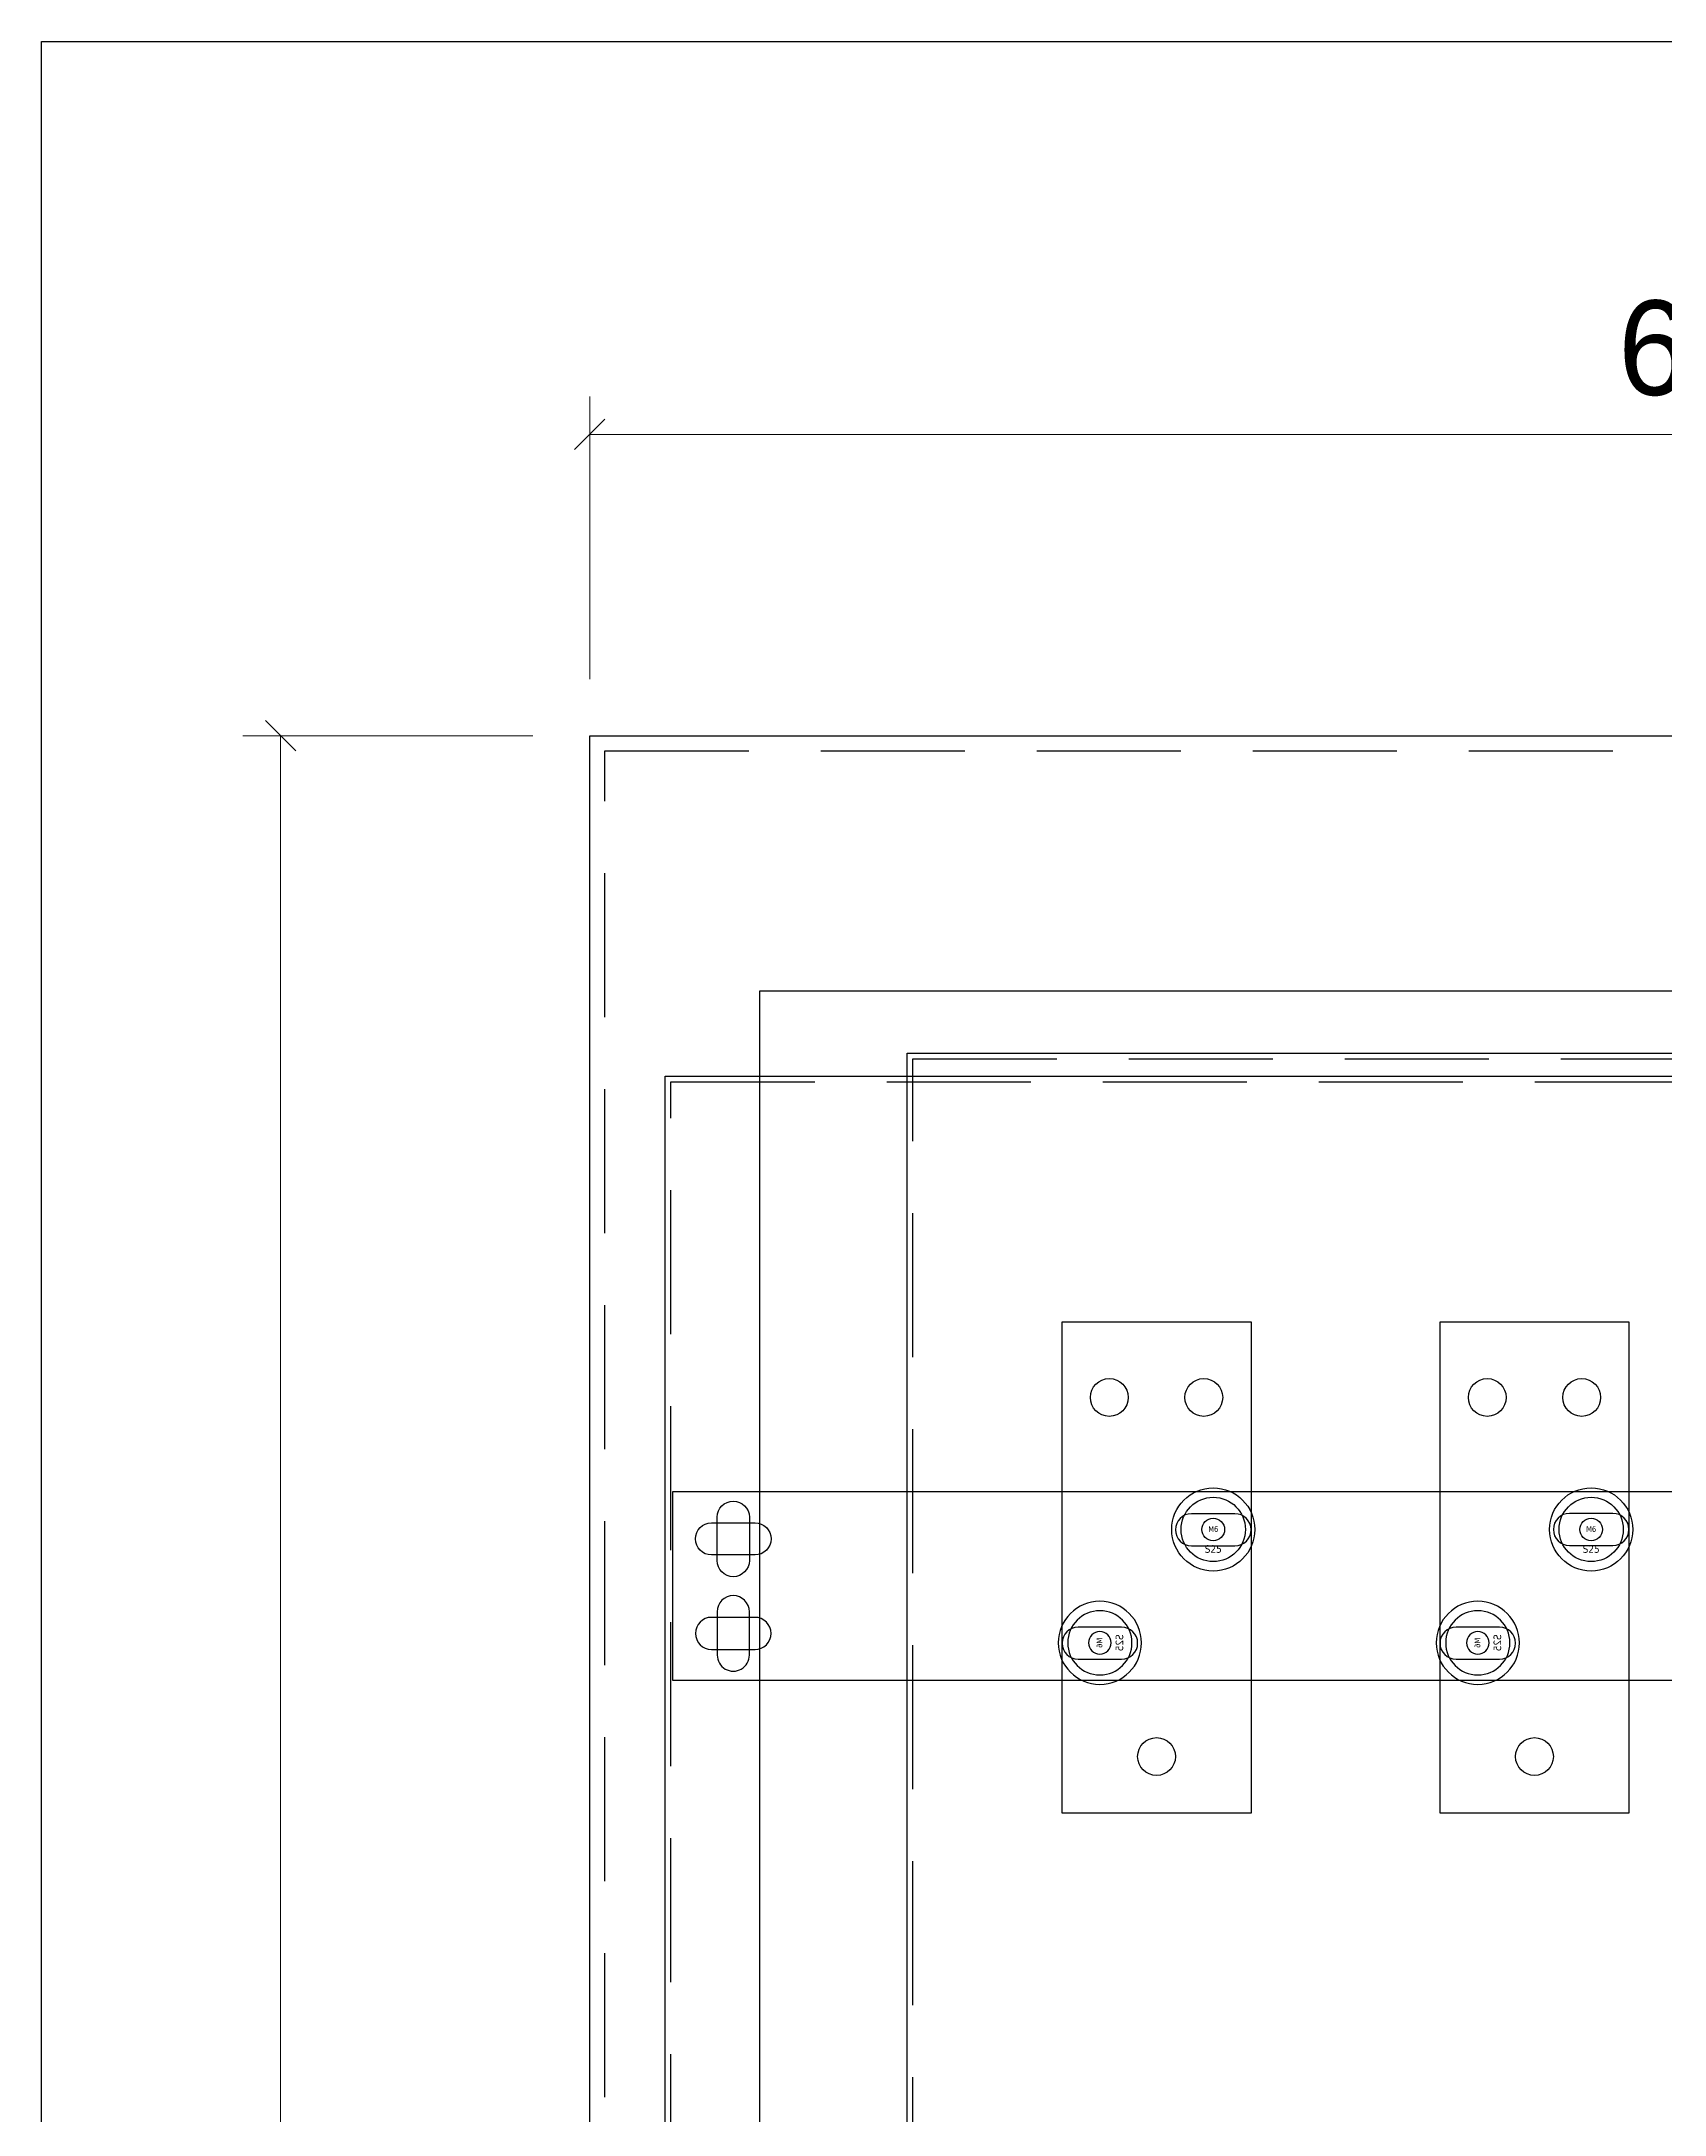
# Model space of a CAD drawing. Header units: millimetres. Extents: x 0 to 3594, y 0 to 2541.
# Drawn here: x 0 to 429, y 1993 to 2541 of the extents above; entities that cross this region are included whole.
import ezdxf
from ezdxf.enums import TextEntityAlignment as Align

# ---------------------------------------------------------------- set-up
doc = ezdxf.new("R2010")
doc.units = ezdxf.units.MM
doc.linetypes.add('HIDDENX2', pattern=[19.05, 12.7, -6.35])
doc.layers.add('CNC', color=7, linetype='Continuous')
doc.layers.add('DIM', color=253, linetype='Continuous')
doc.styles.add('Tahoma (Input Text)', font='tahoma.ttf')
doc.dimstyles.new('Dim-25', dxfattribs={"dimtxt": 25, "dimasz": 8, "dimexe": 10, "dimexo": 15, "dimgap": 10, "dimtad": 1, "dimdec": 0, "dimtxsty": 'Standard', "dimblk": 'OBLIQUE', "dimcen": 10, "dimclrd": 5, "dimclre": 5, "dimclrt": 3, "dimazin": 3, "dimtfac": 1, "dimtdec": 0, "dimtmove": 0, "dimatfit": 3, "dimldrblk": 'OBLIQUE', "dimlwd": 9, "dimlwe": 9})

# ---------------------------------------------------------------- blocks, each defined once
blk = doc.blocks.new('*D1')
at = {"color": 0, "linetype": 'ByBlock', "lineweight": -2}
for p, q in [((149.06, 2441.04), (141.06, 2433.04)), ((741.06, 2433.04), (749.06, 2441.04))]:
    blk.add_line(p, q, dxfattribs=at)
at = {"layer": 'Defpoints', "color": 0, "ltscale": 3, "transparency": 16777216}
for p in [(745.06, 2437.04), (145.06, 2357.33), (745.06, 2357.33)]:
    blk.add_point(p, dxfattribs=at)
at = {"layer": 'DIM', "color": 5, "lineweight": 9, "ltscale": 3, "transparency": 16777216}
for p, q in [((145.06, 2372.33), (145.06, 2447.04)), ((745.06, 2372.33), (745.06, 2447.04)), ((145.06, 2437.04), (745.06, 2437.04))]:
    blk.add_line(p, q, dxfattribs=at)
at = {"layer": 'DIM', "color": 3, "ltscale": 3, "transparency": 16777216, "insert": (445.06, 2459.8), "char_height": 25, "attachment_point": 5}
blk.add_mtext('600', dxfattribs=at)
blk = doc.blocks.new('_Oblique')
at = {"color": 0, "linetype": 'ByBlock', "lineweight": -2}
blk.add_line((-0.5, -0.5), (0.5, 0.5), dxfattribs=at)
blk = doc.blocks.new('*D2')
at = {"color": 0, "linetype": 'ByBlock', "lineweight": -2}
for p, q in [((67.27, 2353.33), (59.27, 2361.33)), ((59.27, 1311.33), (67.27, 1303.33))]:
    blk.add_line(p, q, dxfattribs=at)
at = {"layer": 'Defpoints', "color": 0, "ltscale": 3, "transparency": 16777216}
for p in [(145.06, 2357.33), (63.27, 1307.33), (145.06, 1307.33)]:
    blk.add_point(p, dxfattribs=at)
at = {"layer": 'DIM', "color": 5, "lineweight": 9, "ltscale": 3, "transparency": 16777216}
for p, q in [((130.06, 2357.33), (53.27, 2357.33)), ((63.27, 2357.33), (63.27, 1307.33)), ((130.06, 1307.33), (53.27, 1307.33))]:
    blk.add_line(p, q, dxfattribs=at)
at = {"layer": 'DIM', "color": 3, "ltscale": 3, "transparency": 16777216, "insert": (40.51, 1832.33), "char_height": 25, "attachment_point": 5, "rotation": 90}
blk.add_mtext('1050', dxfattribs=at)
blk = doc.blocks.new('khungtenAsean2')
at = {"color": 7}
blk.add_lwpolyline([(0, 0), (2970, 0), (2970, -2100), (0, -2100)], close=True, dxfattribs=at)
at = {"color": 1, "style": 'Tahoma (Input Text)', "flags": 8}
for tag, p in [('#03', (506.57, -2019.3)), ('#01', (137.05, -2021.28)), ('#05', (1106.63, -2021.28)), ('#07', (1834.68, -2021.28)), ('#09', (2146.72, -2021.28)), ('#02', (98.46, -2081.28)), ('#04', (486.11, -2081.28)), ('#06', (1065.33, -2081.28)), ('#08', (1817.45, -2081.28)), ('#10', (2146.72, -2081.28))]:
    blk.add_attdef(tag, p, '', height=25, dxfattribs=at)
blk.add_attdef('#11', text='', height=25, dxfattribs=at).set_placement((2914.99, -2067.35), align=Align.CENTER)
blk = doc.blocks.new('ovan8.5x20')
at = {"layer": 'CNC', "color": 2, "lineweight": -3}
for p, q in [((5.75, 4.25), (-5.75, 4.25)), ((-5.75, -4.25), (5.75, -4.25))]:
    blk.add_line(p, q, dxfattribs=at)
for centre, start, end in [((-5.75, 0), 90, 270), ((5.75, 0), 270, 90)]:
    blk.add_arc(centre, 4.25, start, end, dxfattribs=at)
blk = doc.blocks.new('su25-4')
at = {"color": 1}
for radius in [11, 8.5, 3]:
    blk.add_circle((0, 0), radius, dxfattribs=at)
at = {"color": 1, "width": 30.0978, "attachment_point": 5}
for s, insert, char_height in [('{\\fTahoma|b0|i0|c0|p34;M6}', (0, 0.09), 1.5), ('{\\fTahoma|b0|i0|c0|p34;S25}', (0, -5.19), 2)]:
    blk.add_mtext(s, dxfattribs=dict(at, insert=insert, char_height=char_height))

msp = doc.modelspace()

# ---------------------------------------------------------------- linework, layer by layer
at = {"color": 7, "ltscale": 3}
for points in [[(145.06, 2357.33), (745.06, 2357.33), (745.06, 1307.33), (145.06, 1307.33)], [(190.06, 2289.83), (700.06, 2289.83), (700.06, 1374.83), (190.06, 1374.83)]]:
    msp.add_lwpolyline(points, close=True, dxfattribs=at)
at = {"color": 7, "linetype": 'HIDDENX2', "ltscale": 3}
msp.add_lwpolyline([(149.06, 2353.33), (741.06, 2353.33), (741.06, 1311.33), (149.06, 1311.33)], close=True, dxfattribs=at)
at = {"color": 6, "ltscale": 3}
msp.add_lwpolyline([(229.06, 2273.33), (661.06, 2273.33), (661.06, 1391.33), (229.06, 1391.33)], close=True, dxfattribs=at)
msp.add_lwpolyline([(229.06, 2273.33), (661.06, 2273.33), (661.06, 1391.33), (229.06, 1391.33)], close=True, dxfattribs=at)
at = {"color": 6, "linetype": 'HIDDENX2', "ltscale": 3}
msp.add_lwpolyline([(230.56, 2271.83), (659.56, 2271.83), (659.56, 1392.83), (230.56, 1392.83)], close=True, dxfattribs=at)
at = {"color": 1, "ltscale": 3}
for points in [[(165.06, 2267.24), (725.06, 2267.24), (725.06, 1397.42), (165.06, 1397.42)], [(270.06, 2202.25), (320.06, 2202.25), (320.06, 2072.25), (270.06, 2072.25)]]:
    msp.add_lwpolyline(points, close=True, dxfattribs=at)
at = {"color": 1, "linetype": 'HIDDENX2', "ltscale": 3}
msp.add_lwpolyline([(166.56, 2265.74), (723.56, 2265.74), (723.56, 1398.92), (166.56, 1398.92)], close=True, dxfattribs=at)
at = {"color": 2, "ltscale": 3}
msp.add_lwpolyline([(370.06, 2202.25), (420.06, 2202.25), (420.06, 2072.25), (370.06, 2072.25)], close=True, dxfattribs=at)
at = {"color": 8, "ltscale": 3}
msp.add_lwpolyline([(167.06, 2157.33), (723.06, 2157.33), (723.06, 2107.33), (167.06, 2107.33)], close=True, dxfattribs=at)
at = {"color": 7, "ltscale": 3}
for centre in [(282.56, 2182.25), (307.56, 2182.25), (382.56, 2182.25), (407.56, 2182.25), (295.06, 2087.25), (395.06, 2087.25)]:
    msp.add_circle(centre, 5, dxfattribs=at)

# ---------------------------------------------------------------- block references
at = {"color": 7, "xscale": 1.210000000006402, "yscale": 1.210000000006402, "zscale": 1.210000000006402}
msp.add_blockref('khungtenAsean2', (0, 2541), dxfattribs=at)
at = {"color": 2}
for p in [(310.06, 2147.33), (410.06, 2147.33)]:
    msp.add_blockref('su25-4', p, dxfattribs=at)
at = {"color": 2, "xscale": -1, "rotation": 90}
for p in [(280.06, 2117.33), (380.06, 2117.33)]:
    msp.add_blockref('su25-4', p, dxfattribs=at)
at = {"layer": 'CNC', "lineweight": -3, "xscale": -1, "rotation": 270}
msp.add_blockref('ovan8.5x20', (183.06, 2144.83), dxfattribs=at)
at = {"layer": 'CNC', "lineweight": -3}
for p in [(310.06, 2147.25), (410.06, 2147.33), (280.06, 2117.25), (380.06, 2117.25)]:
    msp.add_blockref('ovan8.5x20', p, dxfattribs=at)
at = {"layer": 'CNC', "lineweight": -3, "xscale": -1}
msp.add_blockref('ovan8.5x20', (183.06, 2144.83), dxfattribs=at)
at = {"layer": 'CNC', "lineweight": -3}
for rotation in [270, 180]:
    msp.add_blockref('ovan8.5x20', (183.06, 2119.83), dxfattribs=dict(at, rotation=rotation))

# ---------------------------------------------------------------- dimensions: what is measured, and where the dimension line sits
at = {"layer": 'DIM', "color": 2, "ltscale": 3}
dim = msp.add_linear_dim(base=(745.06, 2437.04), p1=(145.06, 2357.33), p2=(745.06, 2357.33), dimstyle='Dim-25', dxfattribs=at)
dim.commit()
dim.dimension.update_dxf_attribs({"geometry": '*D1', "text_midpoint": (445.06, 2459.8)})
dim = msp.add_linear_dim(base=(63.27, 1307.33), p1=(145.06, 2357.33), p2=(145.06, 1307.33), angle=90, dimstyle='Dim-25', dxfattribs=at)
dim.commit()
dim.dimension.update_dxf_attribs({"geometry": '*D2', "text_midpoint": (63.27, 1832.33), "dimtype": 160})

doc.saveas('drawing.dxf')
